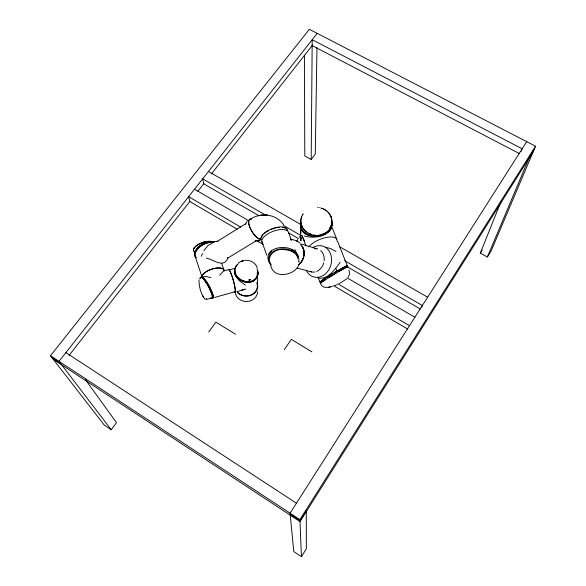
<?xml version="1.0" encoding="UTF-8"?>
<svg xmlns="http://www.w3.org/2000/svg" width="586" height="586" viewBox="0 0 586 586"><rect width="100%" height="100%" fill="white"/><g stroke="black" fill="none" stroke-linecap="round" stroke-linejoin="round"><path stroke-width="0.88" d="M304.427 55.355L304.793 155.964L311.188 159.502L312.206 39.702L522.163 148.785L520.983 151.745M300.823 220.966L300.83 221.574M298.809 261.114C300.574 240.333 256.697 244.589 270.666 265.026M300.904 224.658L300.889 225.742A17.844 11.91 -8.9 0 0 303.775 231.609C307.291 234.84 312.323 235.865 316.967 235.491A14.364 9.603 -9 0 0 324.322 233.484C328.328 231.565 332.072 227.632 331.691 222.9A17.858 11.932 -9.2 0 0 331.522 221.838M249.695 281.324L249.709 279.742L250.676 279.434L248.72 279.976L249.709 279.742M316.982 47.539L315.268 153.986L311.188 159.502M199.716 278.716L199.738 278.204M257.532 282.489L257.642 278.475M193.805 251.182L193.548 249.189M331.815 222.116L331.779 222.548M337.653 241.432L347.212 265.67M198.984 279.881C199.13 286.613 200.668 294.062 205.093 299.321M300.867 220.102L300.926 219.589M304.134 253.416C304.039 257.723 302.142 262.096 298.611 264.667A12.233 9.83 -74.1 0 0 301.563 245.534M300.779 224.218L300.633 226.364A18.144 12.116 -8.9 0 0 300.772 227.412M234.693 270.761L234.627 272.519A8.292 4.278 51.6 0 0 235.557 275.662L239.176 280.635L245.417 285.192M332.328 223.676C330.101 237.843 305.123 240.648 300.398 226.877M331.639 223.486L331.537 223.999M300.918 237.835L300.574 239.608L300.948 237.55L300.64 238.773M301.065 218.725L301.182 218.204M300.757 222.416C296.45 243.322 338.518 239 331.354 219.494M300.274 225.207L300.765 222.922M331.859 225.449C328.709 236.876 311.796 239.579 303.482 232.173A18.144 12.116 -8.9 0 1 302.01 230.401M193.534 249.24L194.076 248.039M331.779 227.742C327.215 237.184 313.429 238.656 304.281 235.968M347.439 265.517L334.188 272.622M421.876 307.086L422.352 305.511L344.634 260.697M347.938 266.755L345.286 267.831M331.288 224.929L331.149 225.354M301.416 217.355L301.563 216.937M302.449 260.147C304.727 255.664 304.932 249.709 301.636 245.68M85.483 379.721L116.475 422.616L111.208 429.736L104.352 425.165L50.469 355.731L309.371 29.3L535.531 146.222L491.141 250.94L487.369 257.012L480.33 253.115L501.008 201.533M201.35 256.265L202.5 253.46M298.706 265.348C294.011 276.035 272.314 279.361 270.739 264.66M487.369 257.012L529.817 156.228L534.307 149.093M330.782 226.269L330.599 226.672M257.642 275.962L256.756 277.727L253.789 280.452A12.482 10.101 23.1 0 1 245.439 281.712L240.802 280.071L237.081 277.097A11.61 9.398 23 0 1 234.459 269.648M296.714 241.373L297.659 239.513M268.857 254.69L269.355 253.738M234.92 268.198L237.176 264.953M247.219 220.959L245.395 224.167L245.834 223.676L217.12 241.469L217.516 241.322M330.13 227.551L329.896 227.947M302.632 214.674L302.874 214.286M194.054 248.076L198.493 244.267A11.273 4.952 -18.1 0 1 209.964 241.271L213.956 242.362L209.861 241.278M340.188 262.242C335.353 268.784 328.226 279.647 318.821 278.123M526.704 141.658L290.077 513.204L293.784 551.587L301.438 556.7L306.368 548.752L306.266 510.728L299.966 520.727L290.187 514.296M480.33 253.115L482.219 250.09M301.438 556.7L299.922 519.672L535.531 146.222M533.326 151.415L299.995 521.569L53.194 359.24M301.182 262.14L302.076 260.741M203.877 250.793L207.993 245.431L212.007 243.3M284.298 349.615L291.337 339.375L311.928 351.893M219.699 275.281L223.376 271.12L228.562 269.655A11.515 1.553 74.4 0 1 233.389 280.884A11.515 1.553 74.4 0 1 234.532 291.703M332.584 273.589L319.744 281.939L320.352 281.859A18.334 0.681 -31.1 0 1 320.037 281.947L324.087 278.87M208.675 332.042L215.882 322.146L235.521 334.24M348.216 277.119L349.593 274.028L348.978 269.941M69.002 355.446L189.952 201.313M197.863 191.234L204.075 183.308M211.429 173.947L312.587 45.027M317.209 33.351L59.018 361.35L111.208 429.736M269.992 252.822L270.761 251.951A13.097 9.083 -4.5 0 1 271.655 251.138M299.68 263.825L300.559 262.85M299.307 237.227L300.808 235.697M194.274 251.709A11.273 4.952 -18.1 0 1 197.709 244.721L197.87 244.545M346.582 278.943L339.353 283.631M238.495 262.953L240.421 261.686M329.046 277.478L336.086 273.076M238.29 263.707L235.828 265.985L234.466 270.117A11.595 9.398 23.1 0 0 237.081 277.559L240.802 280.533L245.431 282.166A12.474 10.101 23.1 0 0 253.782 280.906L256.749 278.182L258.06 274.043A11.603 9.391 23.1 0 0 256.968 268.974M325.391 279.61L320.227 283.192L320.835 283.104M324.556 278.57L325.105 278.211M261.642 239.381L259.049 240.751M326.841 277.112L327.325 276.812M330.358 276.519L320.454 283.06L321.106 282.943M329.508 275.464L329.889 275.222M330.24 276.585L343.396 268.879M206.301 258.082C213.582 259.569 223.749 268.871 227.998 257.73L227.383 258.331L256.36 240.7L255.335 240.875L259.701 240.597L257.811 240.736M203.818 242.106L197.68 244.743L198.493 244.267M202.712 276.929L205.129 276.365L210.945 277.61M338.723 271.516L347.769 266.725M249.841 219.472C260.484 212.198 276.284 213.714 283.697 224.885M337.053 284.686L334.701 285.609M237.008 291.63L245.9 289.03M206.03 299.571L211.956 297.908M214.432 297.505L234.869 291.769M233.96 268.593L228.914 269.985A11.522 1.553 74.4 0 1 234.114 283.17A11.522 1.553 74.4 0 1 234.173 291.381M332.394 286.364C328.629 287.411 322.718 288.891 320.85 284.129M203.664 242.143L209.978 241.278M328.79 287.184L330.204 286.913M243.857 289.711L241.776 289.997M244.728 260.389C250.002 259.664 255.957 262.77 257.305 268.139M214.102 241.593L217.941 241.264M260.938 215.135L267.502 214.886M347.359 265.443L347.227 265.451A18.291 0.674 -31.1 0 0 343.857 267.084L330.094 275.098A14.782 0.549 -31.1 0 0 324.087 278.87M212.491 298.171L213.04 298.186A11.566 2.322 61.6 0 0 212.916 294.487L209.349 286.386A12.431 2.49 61.6 0 0 204.756 279.361L202.719 277.303L201.445 276.936A11.566 2.315 61.6 0 0 201.166 277.368M317.487 207.415L317.876 207.451M315.158 234.964L314.77 234.935M319.026 207.598L319.414 207.664M313.613 234.788L313.224 234.722M221.772 263.619L224.116 270.564A11.544 4.754 -18.4 0 0 212.55 268.915A11.544 4.754 -18.4 0 0 202.031 277.017L195.687 257.906M325.809 247.255L330.533 248.596L335.939 251.467M320.557 207.913L320.938 208.015M312.074 234.466L311.701 234.363M311.701 271.955L297.175 268.058M301.321 244.018L317.737 249.035M291.769 239.337L296.985 241L300.098 243.161M322.044 208.367L322.498 208.535M310.573 234.004L310.111 233.829M323.479 208.953L323.911 209.165M290.356 238.905L291.513 240.494M312.155 45.583L519.284 153.532M208.455 171.5L300.581 224.335M339.492 246.655L427.641 297.205M266.125 215.428L202.683 178.847L203.694 183.799L259.049 215.78M283.573 225.485L301.021 235.543M288.305 232.693L298.589 238.634M347.615 266.96L420.367 309.005M194.515 189.212L248.23 220.417M346.956 277.779L414.881 317.238M240.7 227.097L188.641 196.684L189.798 201.503L237.154 229.221M337.719 283.771L409.497 325.706M256.888 240.773L263.202 244.472M333.441 285.587L407.629 329.017M210.967 297.937L212.279 298.399A11.566 2.315 61.6 0 0 212.154 294.699L208.579 286.598A12.431 2.483 61.6 0 0 203.987 279.573L201.958 277.515L200.69 277.141A11.566 2.307 61.6 0 0 200.353 278.328M324.834 209.671L325.245 209.92M307.672 232.635L307.269 232.378M65.896 352.611L296.45 503.206M50.469 355.731L299.922 519.672M51.978 357.672L60.475 363.261M326.094 210.499L326.541 210.835M306.478 231.836L306.031 231.492M300.193 244.281L301.226 245.146M327.244 211.421L327.647 211.788M305.313 230.884L304.91 230.51M328.27 212.425L328.68 212.879M304.273 229.851L303.856 229.368M318.117 277.405L318.44 277.815M329.164 213.487L329.559 214.036M303.416 228.811L303.013 228.24M271.128 264.528C265.385 256.815 275.149 248.068 283.148 249.621A18.041 12.431 -4.5 0 1 291.308 251.248C294.436 252.449 297.395 255.005 297.754 258.521M298.12 256.404C292.18 245.153 268.513 246.179 268.388 260.594M329.881 214.52L330.292 215.223M302.684 227.72L302.339 227.119M304.42 240.949L301.922 235.447L305.987 246.039M203.408 297.197L202.346 295.139M302.391 246.669L303.936 250.764M330.511 215.648L331.266 217.516M302.068 226.584L301.358 224.738M194.948 256.199L194.405 253.657L195.592 250.442A12.203 6.402 -32.3 0 1 201.562 244.545L205.767 242.406L209.869 241.447A11.376 5.97 -32.3 0 1 214.124 242.406M332.137 227.632L336.694 239.029M301.709 225.749L301.607 225.478M335.807 268.366L336.869 271.04M294.97 249.599L296.589 254.331M318.198 277.757L319.817 281.932M331.324 220.006L331.83 221.347L331.83 220.688M288.517 232.517L291.161 239.498M261.861 241.637L266.769 255.108M297.322 255.555L297.637 256.558M331.398 217.97L331.588 218.746M301.219 224.255L301.05 223.508M331.691 219.296L331.771 219.948M300.955 222.922L300.874 222.255M298.933 261.385L299.021 262.279M304.024 251.592L304.156 253.101M300.801 238.649L300.889 240.919L300.75 236.114M300.684 229.544L300.728 234.166L300.699 230.884M257.598 291.667A11.193 9.852 0.1 0 1 246.325 301.504A11.193 9.852 0.1 0 1 235.213 291.513M257.115 282.965A11.31 9.925 0.2 0 1 251.526 295.117A11.31 9.925 0.2 0 1 237.074 291.806M257.481 270.6A11.595 9.383 23.1 0 1 258.045 274.504M256.536 277.976A11.793 9.552 23.1 0 1 255.357 279.485M254.624 280.145A11.793 9.552 23.1 0 1 249.826 282.174M245.256 282.049A11.793 9.552 23.1 0 1 237.396 277.552M236.722 276.709A11.793 9.552 23.1 0 1 236.143 275.83M235.653 274.915A11.793 9.552 23.1 0 1 234.737 270.175M235.455 267.502A11.793 9.552 23.1 0 1 235.902 266.689M257.357 271.64A11.793 9.552 23.1 0 1 257.518 275.398M257.298 276.292A11.793 9.552 23.1 0 1 256.968 277.149M257.291 272.131A11.508 9.317 23.1 0 1 244.904 281.28A11.508 9.317 23.1 0 1 235.719 267.165M256.88 282.892A11.31 9.925 0.1 0 1 251.592 294.648A11.31 9.925 0.1 0 1 237.44 292.304M202.192 277.713A11.544 4.754 -18.4 0 1 211.839 269.113A11.544 4.754 -18.4 0 1 224.05 270.754M200.72 278.035A11.478 2.293 61.6 0 1 208.499 286.635A11.478 2.293 61.6 0 1 211.407 297.813M201.335 277.588A11.764 2.359 61.6 0 1 208.491 284.913A11.764 2.359 61.6 0 1 212.982 297.71M196.295 257.525A11.566 6.058 -32.2 0 1 199.321 247.299A11.566 6.058 -32.2 0 1 213.136 242.816M194.984 252.654A11.427 5.999 -32.3 0 1 195.9 250.354M196.398 249.555A11.427 5.999 -32.3 0 1 200.104 245.702M201.027 245.014A11.427 5.999 -32.3 0 1 213.458 242.296M213.333 242.619A11.376 5.963 -32.3 0 0 210.14 242.252L206.038 243.212L201.833 245.351A12.211 6.395 -32.3 0 0 195.856 251.255L194.677 254.463L195.211 256.998A11.376 5.955 -32.2 0 0 196.046 257.855M197.687 244.743A11.207 4.996 -18.9 0 1 198.273 244.384M251.13 219.113A11.705 4.432 58.4 0 0 248.969 224.746A11.705 4.432 58.4 0 0 255.474 236.173L258.258 238.561L261.502 239.425L258.785 238.861L255.335 235.997A11.581 4.38 58.4 0 1 249.043 224.76A11.581 4.38 58.4 0 1 251.196 219.281M262.821 243.109A14.108 6.036 -20.4 0 1 272.739 231.463A14.108 6.036 -20.4 0 1 288.561 233.228M261.1 239.549A14.093 6.065 -20.4 0 1 273.076 228.379A14.093 6.065 -20.4 0 1 287.58 230.657M261.546 237.55A13.368 5.757 -20.4 0 1 261.73 236.912M262.045 236.239A13.368 5.757 -20.4 0 1 263.011 234.854M264.418 233.448A13.368 5.757 -20.4 0 1 266.205 232.078M267.223 231.426A13.368 5.757 -20.4 0 1 268.322 230.796M270.659 229.661A13.368 5.757 -20.4 0 1 273.135 228.716M274.395 228.32A13.368 5.757 -20.4 0 1 275.654 227.991M276.907 227.72A13.368 5.757 -20.4 0 1 279.302 227.39M282.489 227.412A13.368 5.757 -20.4 0 1 284.21 227.778M284.928 228.057A13.368 5.757 -20.4 0 1 285.536 228.401M286.693 229.756A13.368 5.757 -20.4 0 1 286.832 230.305M308.873 246.889A15.624 6.3 -21.6 0 1 326.138 237.506A15.624 6.3 -21.6 0 1 337.001 241.205M320.637 250.61A11.859 9.684 -74 0 1 324.161 260.792M323.787 262.777A11.859 9.684 -74 0 1 316.682 271.443M315.019 271.948A11.859 9.684 -74 0 1 310.133 271.457M314.455 248.764A11.859 9.684 -74 0 1 316.118 248.735M312.712 247.761A16.078 13.17 -74 0 1 330.284 253.196A16.078 13.17 -74 0 1 324.241 274.812A16.078 13.17 -74 0 1 306.368 270.461M291.63 249.746A16.913 11.691 -4.4 0 1 292.766 250.398M293.806 251.116A16.913 11.691 -4.4 0 1 294.743 251.899M295.571 252.742A16.913 11.691 -4.4 0 1 296.282 253.635M321.509 208.198A15.514 13.822 1 0 1 329.61 228.401M311.093 234.195A15.514 13.822 1 0 1 303.152 213.875M301.468 229.441A18.144 12.116 -8.9 0 1 301.05 228.445M322.622 234.085A20.964 18.957 1.1 0 1 324.124 234.627M206.199 298.574C206.338 298.582 205.935 298.464 206.199 298.574M241.381 261.349L240.912 261.546L241.835 261.202L241.381 261.349M242.318 261.026L241.85 261.18L243.769 260.667L242.318 261.026M330.775 216.219L331.068 216.945L330.775 216.219"/></g></svg>
